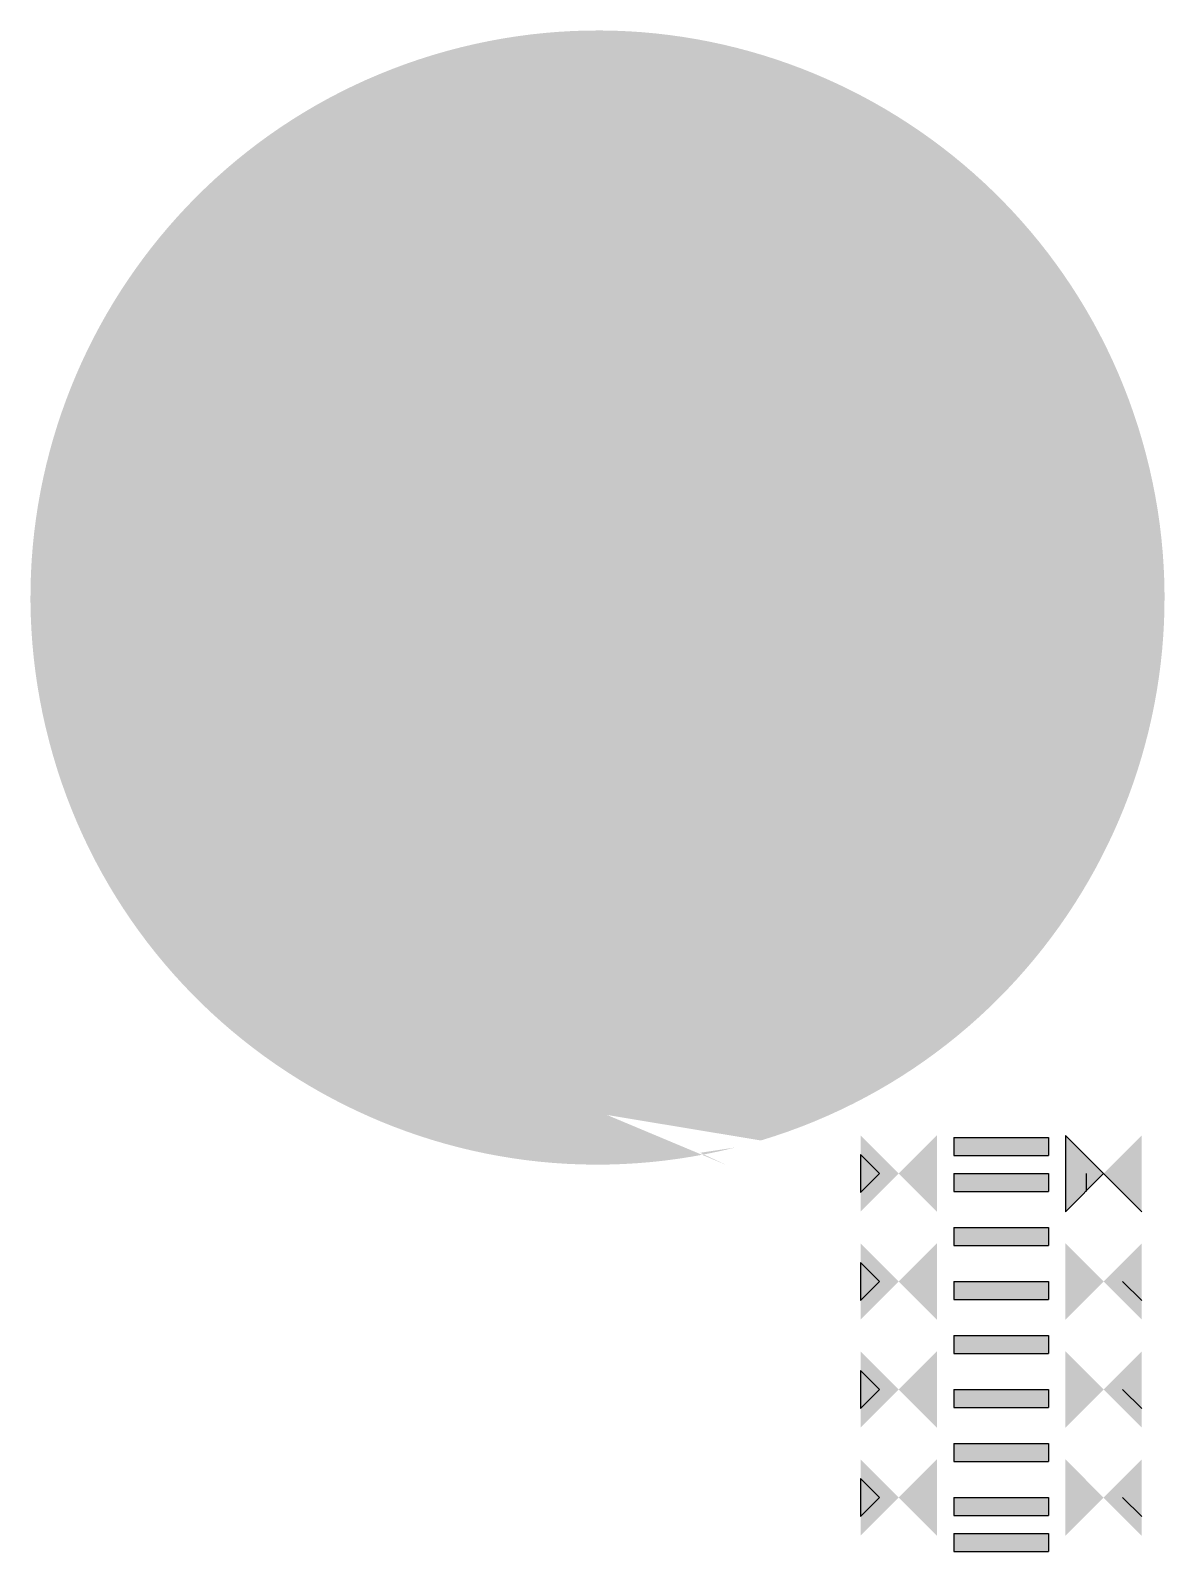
# Model space of a CAD drawing. Header units: feet. Extents: x -94 to 32, y -6 to 163.
import ezdxf

# ---------------------------------------------------------------- set-up
doc = ezdxf.new("R2010")
doc.units = ezdxf.units.FT
doc.header["$MEASUREMENT"] = 0
doc.layers.add('A-BLDG', color=7, linetype='Continuous')

msp = doc.modelspace()

# ---------------------------------------------------------------- hatches: boundary and pattern name
h = msp.add_hatch(color=256)
h.paths.add_polyline_path([(6.363961030678833, 40.24264068711928), (6.36396103067883, 31.75735931288071), (2.121320343559546, 36)])
h.paths.add_polyline_path([(-2.121320343559738, 31.75735931288071), (-2.121320343559738, 40.24264068711929), (2.121320343559546, 36)])
h = msp.add_hatch(color=256)
h.paths.add_polyline_path([(29.12132034355965, 40.24264068711892), (29.12132034355964, 31.75735931288035), (24.87867965644036, 35.99999999999964)])
h.paths.add_polyline_path([(20.63603896932107, 31.75735931288035), (20.63603896932107, 40.24264068711894), (24.87867965644036, 35.99999999999964)])
msp.add_hatch(color=256).paths.add_polyline_path([(8.2426, 36), (8.2426, 34), (18.7574, 34), (18.7574, 36)])
h = msp.add_hatch(color=256)
h.paths.add_polyline_path([(6.363961030678929, 28.24264068711892), (6.363961030678926, 19.75735931288035), (2.121320343559641, 23.99999999999964)])
h.paths.add_polyline_path([(-2.121320343559642, 19.75735931288035), (-2.121320343559642, 28.24264068711894), (2.121320343559641, 23.99999999999964)])
h = msp.add_hatch(color=256)
h.paths.add_polyline_path([(29.12132034355974, 28.24264068711928), (29.12132034355974, 19.75735931288071), (24.87867965644045, 24)])
h.paths.add_polyline_path([(20.63603896932116, 19.75735931288071), (20.63603896932116, 28.24264068711929), (24.87867965644045, 24)])
h = msp.add_hatch(color=256)
h.paths.add_polyline_path([(6.363961030678833, 16.24264068711928), (6.36396103067883, 7.757359312880709), (2.121320343559546, 12)])
h.paths.add_polyline_path([(-2.12132034355974, 7.757359312880709), (-2.12132034355974, 16.24264068711929), (2.121320343559546, 12)])
h = msp.add_hatch(color=256)
h.paths.add_polyline_path([(29.12132034355964, 16.24264068711892), (29.12132034355964, 7.757359312880354), (24.87867965644035, 11.99999999999964)])
h.paths.add_polyline_path([(20.63603896932106, 7.757359312880354), (20.63603896932106, 16.24264068711894), (24.87867965644035, 11.99999999999964)])
h = msp.add_hatch(color=256)
h.paths.add_polyline_path([(6.363961030678928, 4.242640687118922), (6.363961030678925, -4.242640687119646), (2.121320343559641, -3.557154570899002e-13)])
h.paths.add_polyline_path([(-2.121320343559643, -4.242640687119646), (-2.121320343559643, 4.242640687118936), (2.121320343559641, -3.557154570899002e-13)])
h = msp.add_hatch(color=256)
h.paths.add_polyline_path([(29.12132034355965, 4.242640687118922), (29.12132034355964, -4.242640687119646), (24.87867965644036, -3.552713678800501e-13)])
h.paths.add_polyline_path([(20.63603896932107, -4.242640687119646), (20.63603896932107, 4.242640687118936), (24.87867965644036, -3.552713678800501e-13)])
at = {"layer": 'A-BLDG'}
h = msp.add_hatch(color=256, dxfattribs=at)
h.paths.add_polyline_path([(8.242599999999992, -4), (8.242599999999992, -6), (18.75739999999999, -6), (18.75739999999999, -4)])
h.paths.add_polyline_path([(8.242599999999992, -2), (18.75739999999999, -2), (18.75739999999999, 0), (8.242599999999992, 0)])
h.paths.add_polyline_path([(8.242599999999994, 4), (18.75739999999999, 4), (18.75739999999999, 6), (8.242599999999994, 6)])
h.paths.add_polyline_path([(8.242599999999996, 10), (18.75739999999999, 10), (18.75739999999999, 12), (8.242599999999996, 12)])
h.paths.add_polyline_path([(8.242599999999996, 16), (18.75739999999999, 16), (18.75739999999999, 18), (8.242599999999996, 18)])
h.paths.add_polyline_path([(8.242599999999998, 22), (18.7574, 22), (18.7574, 24), (8.242599999999998, 24)])
h.paths.add_polyline_path([(8.2426, 38), (18.7574, 38), (18.7574, 39), (18.7574, 40), (8.2426, 40)], flags=17)
h.paths.add_polyline_path([(8.242599999999998, 28), (18.7574, 28), (18.7574, 30), (8.242599999999998, 30)])
edge = h.paths.add_edge_path()
edge.add_arc((-31.35121807522274, 99.99206921082849), 62.98985194243824, -73.24967579711478, 284.0764225818831, ccw=False)
edge.add_line((-13.19743651562656, 39.67489368994756), (-30.29704212554861, 42.50684759352043))
edge.add_line((-30.29704212554861, 42.50684759352043), (-18.18075020839933, 40.26081515930673))
edge.add_line((-30.29704212554861, 42.50684759352043), (-26.19313688045941, 33.03445017768354))
edge.add_line((-30.29704212554861, 42.50684759352043), (-17.00820582251299, 36.94059346103404))
edge.add_line((-17.00820582251299, 36.94059346103404), (-19.93956668171631, 38.30774351763102))

# ---------------------------------------------------------------- linework, layer by layer
for p, q in [((8.2426, 40), (18.7574, 40)), ((8.2426, 40), (8.2426, 38)), ((18.7574, 40), (18.7574, 38)), ((8.2426, 38), (18.7574, 38)), ((8.2426, 36), (18.7574, 36)), ((8.2426, 36), (8.2426, 34)), ((18.7574, 36), (18.7574, 34)), ((8.2426, 34), (18.7574, 34)), ((8.242599999999998, 30), (18.7574, 30)), ((8.242599999999998, 30), (8.242599999999998, 28)), ((18.7574, 30), (18.7574, 28)), ((8.242599999999998, 28), (18.7574, 28)), ((8.242599999999998, 24), (18.7574, 24)), ((8.242599999999998, 24), (8.242599999999998, 22)), ((18.7574, 24), (18.7574, 22)), ((8.242599999999998, 22), (18.7574, 22)), ((8.242599999999996, 18), (18.75739999999999, 18)), ((8.242599999999996, 18), (8.242599999999996, 16)), ((18.75739999999999, 18), (18.75739999999999, 16)), ((8.242599999999996, 16), (18.75739999999999, 16)), ((8.242599999999996, 12), (18.75739999999999, 12)), ((8.242599999999996, 12), (8.242599999999996, 10)), ((18.75739999999999, 12), (18.75739999999999, 10)), ((8.242599999999994, 10), (18.75739999999999, 10)), ((8.242599999999994, 6), (18.75739999999999, 6)), ((8.242599999999994, 6), (8.242599999999994, 4)), ((18.75739999999999, 6), (18.75739999999999, 4)), ((8.242599999999994, 4), (18.75739999999999, 4)), ((8.242599999999992, 0), (18.75739999999999, 0)), ((8.242599999999992, 0), (18.75739999999999, 0)), ((8.242599999999992, 0), (8.242599999999992, -2)), ((18.75739999999999, 0), (18.75739999999999, -2)), ((8.242599999999992, -2), (18.75739999999999, -2)), ((8.242599999999992, -2), (18.75739999999999, -2)), ((8.242599999999992, -4), (18.75739999999999, -4)), ((8.242599999999992, -4), (8.242599999999992, -6)), ((18.75739999999999, -4), (18.75739999999999, -6)), ((8.242599999999992, -6), (18.75739999999999, -6))]:
    msp.add_line(p, q)
at = {"flags": 128}
for points in [[(20.63603896932107, 31.75735931288035), (24.87867965644036, 35.99999999999964), (20.63603896932107, 40.24264068711893)], [(-2.121320343559642, 33.87867965644035), (0, 36), (-2.121320343559642, 38.12132034355965)], [(-2.121320343559642, 21.87867965644035), (0, 24), (-2.121320343559642, 26.12132034355965)], [(-2.121320343559643, 9.878679656440355), (0, 12), (-2.121320343559643, 14.12132034355965)], [(-2.121320343559642, -2.121320343559645), (0, 0), (-2.121320343559642, 2.121320343559645)]]:
    msp.add_lwpolyline(points, close=True, dxfattribs=at)
for points in [[(24.87867965644036, 35.99999999999965), (29.12132034355964, 31.75735931288036)], [(27, 24), (29.12132034355965, 21.87867965644035)], [(27, 12), (29.12132034355965, 9.878679656440355)], [(27, 0), (29.12132034355964, -2.121320343559645)]]:
    msp.add_lwpolyline(points, dxfattribs=at)
at = {"layer": 'A-BLDG', "flags": 128}
msp.add_lwpolyline([(23, 34), (23, 36)], dxfattribs=at)

doc.saveas('drawing.dxf')
